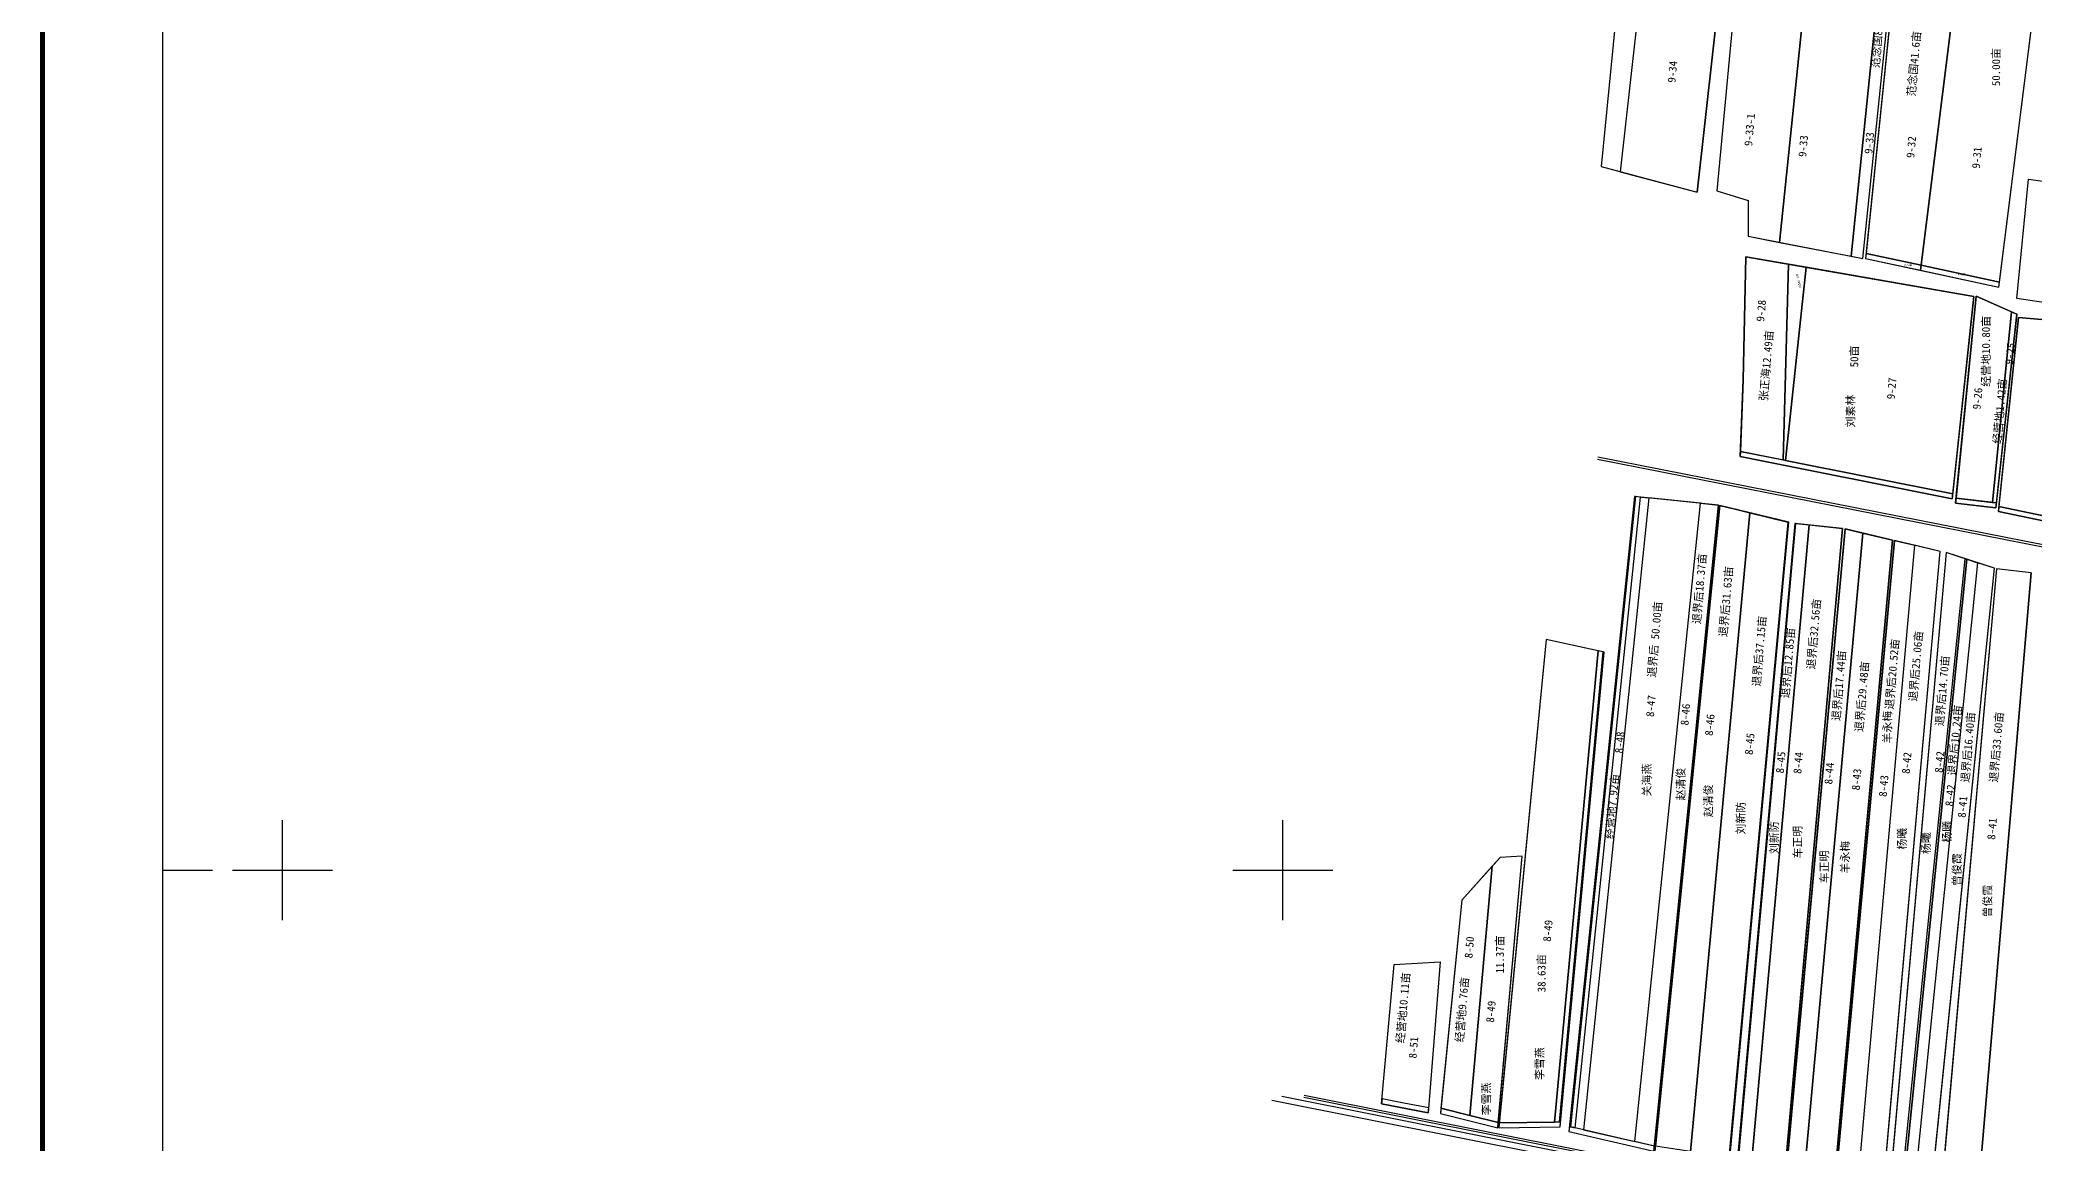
# Model space of a CAD drawing. Extents: x 546685 to 552006, y 4976723 to 4983341.
# Drawn here: x 546758 to 548751, y 4979727 to 4980830 of the extents above; entities that cross this region are included whole.
import ezdxf
from ezdxf.enums import TextEntityAlignment as Align

# ---------------------------------------------------------------- set-up
doc = ezdxf.new("R2010")
doc.units = 0
doc.header["$LTSCALE"] = 10
for name, color, linetype in [('2020-3-23', 4, 'CONTINUOUS'), ('2021新职工', 4, 'CONTINUOUS'), ('2022年', 2, 'CONTINUOUS'), ('TK', 7, 'CONTINUOUS'), ('出水桩', 2, 'CONTINUOUS'), ('地块名称', 7, 'CONTINUOUS'), ('承包户', 6, 'CONTINUOUS'), ('林带', 3, 'CONTINUOUS'), ('测地框', 7, 'CONTINUOUS'), ('经营地块', 1, 'CONTINUOUS'), ('路林渠', 7, 'CONTINUOUS'), ('身份地块', 1, 'CONTINUOUS'), ('身份地面积', 2, 'CONTINUOUS')]:
    doc.layers.add(name, color=color, linetype=linetype)
doc.styles.add('宋体', font='SimSun.ttf')
doc.styles.add('楷体', font='SimSun.ttf', dxfattribs={"width": 0.8})

msp = doc.modelspace()

# ---------------------------------------------------------------- linework, layer by layer
at = {"layer": '2020-3-23', "color": 1, "linetype": 'Continuous', "flags": 128}
for points in [[(548461.6, 4981101.9), (548383.9, 4981115.5), (548337.4, 4980698.3), (548414.4, 4980677.9)], [(548615.3, 4981072.2), (548543.9, 4981085.4), (548496.7, 4980627.6), (548568.1, 4980613.8)], [(548627.2, 4981070), (548615.3, 4981072.2), (548568.1, 4980613.8), (548580, 4980611.5)], [(548694.3, 4981053.3), (548629.4, 4981069.6), (548583.1, 4980616.6), (548638.1, 4980604.8)], [(548638.1, 4980604.8), (548583.1, 4980616.6), (548582.6, 4980611.6), (548637.4, 4980599.8)], [(548638.1, 4980604.8), (548637.4, 4980599.8), (548715.9, 4980582.9), (548716.6, 4980587.9)]]:
    msp.add_lwpolyline(points, close=True, dxfattribs=at)
for points, elevation in [([(548461.6, 4981101.9), (548414.4, 4980677.9)], 288.5), ([(548580, 4980611.5), (548627.2, 4981070)], 288.3)]:
    msp.add_lwpolyline(points, dxfattribs=dict(at, elevation=elevation))
msp.add_lwpolyline([(548615.3, 4981072.2), (548568.1, 4980613.8)], dxfattribs=at)
at = {"layer": '2021新职工', "color": 1, "linetype": 'Continuous', "flags": 128}
for points in [[(548711.4, 4980301.9), (548694.5, 4980307.4), (548630.8, 4979677.7), (548648, 4979675.5)], [(548748.2, 4980297.1), (548713.6, 4980301.4), (548658.1, 4979676.9), (548695.1, 4979676.6)]]:
    msp.add_lwpolyline(points, close=True, dxfattribs=at)
at = {"layer": '2022年', "color": 4, "linetype": 'Continuous', "flags": 128}
for points in [[(548543.9, 4981085.4), (548473.4, 4981098.5), (548434, 4980679.3), (548465.1, 4980669.5), (548465.2, 4980633.7), (548496.7, 4980627.6)], [(548505.6, 4980605.8), (548462.8, 4980613.2), (548460.2, 4980490.3), (548457.5, 4980418.7), (548500.3, 4980410.1)], [(548657.1, 4980318.7), (548631.5, 4980324.8), (548574.4, 4979684.6), (548600.2, 4979680.8)], [(548682.1, 4980311.4), (548663.3, 4980317.6), (548606.7, 4979680.7), (548618.1, 4979679.3)], [(548684, 4980310.8), (548694.5, 4980307.4), (548630.8, 4979677.7), (548620.1, 4979679)]]:
    msp.add_lwpolyline(points, close=True, dxfattribs=at)
at = {"layer": 'TK', "linetype": 'Continuous'}
for p, q in [((547000, 4979950), (547000, 4980050)), ((548000, 4979950), (548000, 4980050)), ((546880, 4980000), (546930, 4980000)), ((546950, 4980000), (547050, 4980000)), ((547950, 4980000), (548050, 4980000))]:
    msp.add_line(p, q, dxfattribs=at)
at = {"layer": 'TK', "linetype": 'Continuous', "const_width": 5, "flags": 128}
msp.add_lwpolyline([(546760, 4976906), (552000, 4976906), (552000, 4983146), (546760, 4983146)], close=True, dxfattribs=at)
at = {"layer": 'TK', "linetype": 'Continuous', "flags": 128}
msp.add_lwpolyline([(546880, 4977026), (551880, 4977026), (551880, 4983026), (546880, 4983026)], close=True, dxfattribs=at)
at = {"layer": '出水桩', "color": 2, "linetype": 'Continuous', "flags": 128}
for points in [[(548352.5, 4980373.5), (548351.5, 4980373.6), (548286.5, 4979743.6), (548287.5, 4979743.4)], [(548505.8, 4980347.8), (548504.8, 4980348), (548446, 4979713.1), (548447, 4979712.9)], [(548512.8, 4980346.5), (548511.8, 4980346.6), (548454.5, 4979710.1), (548455.5, 4979709.9)], [(548620.1, 4979679), (548618.1, 4979679.3), (548682.1, 4980311.4), (548684, 4980310.8)], [(548321.2, 4980217.9), (548320.2, 4980218.2), (548276.6, 4979748.3), (548277.6, 4979748.3)]]:
    msp.add_lwpolyline(points, close=True, dxfattribs=at)
at = {"layer": '林带', "color": 3, "linetype": 'Continuous', "flags": 128}
for points in [[(548583.1, 4980616.6), (548582.6, 4980611.6), (548715.9, 4980582.9), (548716.6, 4980587.9)], [(548502.7, 4980409.6), (548457.5, 4980418.7), (548457.3, 4980413.6), (548669.3, 4980371.1), (548669.8, 4980376.1)], [(548673.1, 4980371.9), (548672.6, 4980366.9), (548713, 4980362.2), (548713.5, 4980367.2)], [(548716, 4980363.5), (548715.4, 4980358.5), (548875.2, 4980325.3), (548875.6, 4980330.3)], [(548748.3, 4980297.1), (548748.2, 4980297.1), (548695.1, 4979676.6), (548695.3, 4979676.6)], [(548145.9, 4979762.5), (548131.8, 4979765.2), (548121.2, 4979767.2), (548099.3, 4979771.3), (548098.8, 4979766.3), (548145.5, 4979757.5)], [(548158.1, 4979761.9), (548157.6, 4979756.8), (548215, 4979742.5), (548215.5, 4979747.6), (548187.1, 4979754.6)], [(548277.6, 4979748.3), (548276.6, 4979748.3), (548271.6, 4979748.2), (548216.5, 4979747.5), (548216, 4979742.5), (548277.2, 4979743.3)], [(548292.4, 4979742.3), (548286.5, 4979743.6), (548286, 4979738.6), (548371, 4979719.1), (548371.5, 4979724.1), (548343.7, 4979730.5)]]:
    msp.add_lwpolyline(points, close=True, dxfattribs=at)
at = {"layer": '测地框', "linetype": 'Continuous', "flags": 128}
for points, elevation in [([(548461.6, 4981101.9), (548346.3, 4981122), (548322.5, 4980889.5), (548336.2, 4980886.9), (548318.2, 4980703.4), (548414.4, 4980677.9)], 288.5), ([(548627.2, 4981070), (548473.4, 4981098.5), (548434, 4980679.3), (548465.1, 4980669.5), (548465.2, 4980633.7), (548580, 4980611.5)], 288.3), ([(548767.2, 4980991.2), (548706.1, 4981006.2), (548710.3, 4981049.3), (548629.4, 4981069.6), (548582.6, 4980611.6), (548715.9, 4980582.9)], 288.3), ([(548733.9, 4980571.5), (548745.4, 4980690.9), (548896.3, 4980669.7), (548893.4, 4980623.4), (548856.7, 4980628.9), (548812.2, 4980632.9), (548805, 4980560.8)], 288.8), ([(548462.8, 4980613.2), (548691, 4980573.4), (548669.3, 4980371.1), (548457.3, 4980413.6), (548460.2, 4980490.3)], 288.6), ([(548693.3, 4980573.8), (548734, 4980555.9), (548713, 4980362.2), (548672.6, 4980366.9)], 288.7), ([(548735.6, 4980552.5), (548894.5, 4980538.7), (548875.2, 4980325.3), (548715.4, 4980358.5)], 288.9), ([(548435.7, 4980364.9), (548351.5, 4980373.6), (548286, 4979738.6), (548371, 4979719.1)], 289), ([(548505.8, 4980347.8), (548436.8, 4980364.7), (548372.1, 4979719), (548446.5, 4979707.9)], 288.9), ([(548559.5, 4980341.5), (548511.8, 4980346.6), (548454.1, 4979705.1), (548501.5, 4979693.3)], 288.8), ([(548609.6, 4980330), (548562.1, 4980341.1), (548502.9, 4979693), (548550.8, 4979683.2)], 288.9), ([(548657.1, 4980318.7), (548611.4, 4980329.6), (548552.1, 4979682.9), (548599.8, 4979675.8)], 290.2), ([(548711.4, 4980301.9), (548663.3, 4980317.6), (548606.2, 4979675.7), (548647.5, 4979670.6)], 288.4), ([(548748.3, 4980297.1), (548713.6, 4980301.4), (548657.6, 4979671.9), (548694.9, 4979671.6)], 287.7), ([(548321.2, 4980217.9), (548263.4, 4980230.6), (548216, 4979742.5), (548277.2, 4979743.3)], 290.3), ([(548239.4, 4980014), (548217.5, 4980012.8), (548179, 4979970), (548157.6, 4979756.8), (548215, 4979742.5)], 288.8)]:
    msp.add_lwpolyline(points, close=True, dxfattribs=dict(at, elevation=elevation))
at = {"layer": '测地框', "color": 5, "linetype": 'Continuous', "elevation": 289.1, "flags": 128}
msp.add_lwpolyline([(548111.5, 4979905.7), (548157.2, 4979908.4), (548145.5, 4979757.5), (548098.8, 4979766.3)], close=True, dxfattribs=at)
msp.add_lwpolyline([(548111.5, 4979905.7), (548157.2, 4979908.4), (548145.5, 4979757.5), (548098.8, 4979766.3)], close=True, dxfattribs=at)
at = {"layer": '经营地块', "color": 5, "linetype": 'Continuous', "flags": 128}
for points, elevation in [([(548461.6, 4981101.9), (548346.3, 4981122), (548322.5, 4980889.5), (548336.2, 4980886.9), (548318.2, 4980703.4), (548414.4, 4980677.9)], 288.5), ([(548627.2, 4981070), (548473.4, 4981098.5), (548434, 4980679.3), (548465.1, 4980669.5), (548465.2, 4980633.7), (548580, 4980611.5)], 288.3)]:
    msp.add_lwpolyline(points, close=True, dxfattribs=dict(at, elevation=elevation))
for points in [[(548500.3, 4980410.1), (548502.7, 4980409.6), (548523.4, 4980602.7), (548505.6, 4980605.8)], [(548728.4, 4980558.3), (548693.3, 4980573.8), (548673.1, 4980371.9), (548709.4, 4980367.7)], [(548734, 4980555.9), (548728.4, 4980558.3), (548709.4, 4980367.7), (548713.5, 4980367.2)], [(548357.5, 4980373), (548365.8, 4980372.1), (548300.5, 4979740.4), (548292.4, 4979742.3)]]:
    msp.add_lwpolyline(points, close=True, dxfattribs=at)
at = {"layer": '路林渠', "color": 4, "linetype": 'Continuous', "flags": 128}
for points, elevation in [([(549472.4, 4980182.5), (548314.6, 4980410.4)], 291.9), ([(549472.6, 4980184.9), (548314.9, 4980412.9)], 291.8), ([(549402.1, 4979497.5), (548021.1, 4979772.7)], 291.1), ([(549402.5, 4979499.4), (548021.5, 4979774.7)], 291.1)]:
    msp.add_lwpolyline(points, dxfattribs=dict(at, elevation=elevation))
at = {"layer": '路林渠', "color": 3, "linetype": 'Continuous', "flags": 128}
for points in [[(548357.5, 4980373), (548352.5, 4980373.5), (548287.5, 4979743.4), (548292.4, 4979742.3)], [(548320.2, 4980218.2), (548315.3, 4980219.2), (548271.6, 4979748.2), (548276.6, 4979748.3)]]:
    msp.add_lwpolyline(points, close=True, dxfattribs=at)
at = {"layer": '路林渠', "linetype": 'Continuous', "flags": 128}
for points, elevation in [([(549370.2, 4979494.4), (547989.1, 4979769.7)], 290.8), ([(549380.1, 4979498.6), (547999, 4979773.8)], 284.8)]:
    msp.add_lwpolyline(points, dxfattribs=dict(at, elevation=elevation))
at = {"layer": '身份地块', "color": 1, "linetype": 'Continuous', "flags": 128}
for points in [[(548767.2, 4980991.2), (548706.1, 4981006.2), (548710.3, 4981049.3), (548694.3, 4981053.3), (548638.1, 4980604.8), (548716.6, 4980587.9)], [(548691, 4980573.4), (548523.4, 4980602.7), (548502.7, 4980409.6), (548669.8, 4980376.1)], [(548894.5, 4980538.7), (548735.6, 4980552.5), (548716, 4980363.5), (548875.6, 4980330.3)], [(548417.7, 4980366.8), (548365.8, 4980372.1), (548300.5, 4979740.4), (548351.8, 4979728.6)], [(548417.7, 4980366.8), (548435.7, 4980364.9), (548371.5, 4979724.1), (548351.8, 4979728.6)], [(548437, 4980364.7), (548453.7, 4980360.6), (548466.8, 4980357.4), (548407.6, 4979718.8), (548394.2, 4979720.8), (548372.7, 4979724)], [(548466.8, 4980357.4), (548504.8, 4980348), (548446, 4979713.1), (548407.6, 4979718.8)], [(548512.8, 4980346.5), (548526.1, 4980345.1), (548468.6, 4979706.6), (548455.5, 4979709.9)], [(548526.1, 4980345.1), (548559.5, 4980341.5), (548501.9, 4979698.4), (548468.6, 4979706.6)], [(548315.3, 4980219.2), (548263.4, 4980230.6), (548216.5, 4979747.5), (548271.6, 4979748.2)], [(548239.4, 4980014), (548217.5, 4980012.8), (548209.5, 4980003.9), (548187.1, 4979754.6), (548215.5, 4979747.6)]]:
    msp.add_lwpolyline(points, close=True, dxfattribs=at)
at = {"layer": '身份地块', "color": 2, "linetype": 'Continuous', "flags": 128}
msp.add_lwpolyline([(548372.6, 4979724), (548436.8, 4980364.7)], dxfattribs=at)
at = {"layer": '身份地块', "color": 3, "linetype": 'Continuous', "flags": 128}
msp.add_lwpolyline([(548437, 4980364.7), (548436.8, 4980364.7), (548372.6, 4979724), (548372.7, 4979724)], close=True, dxfattribs=at)
at = {"layer": '身份地块', "color": 2, "linetype": 'Continuous', "elevation": 288.9, "flags": 128}
msp.add_lwpolyline([(548436.8, 4980364.7), (548437.3, 4980364.6)], dxfattribs=at)
at = {"layer": '身份地块', "color": 1, "linetype": 'Continuous', "flags": 128}
for points, elevation in [([(548562.1, 4980341.1), (548579.8, 4980337), (548521.1, 4979694.4), (548503.3, 4979698)], 288.9), ([(548579.8, 4980337), (548609.6, 4980330), (548551.2, 4979688.2), (548521.1, 4979694.4)], 288.9), ([(548611.4, 4980329.6), (548631.5, 4980324.8), (548574.4, 4979684.6), (548552.5, 4979687.8)], 290.2)]:
    msp.add_lwpolyline(points, close=True, dxfattribs=dict(at, elevation=elevation))
at = {"layer": '身份地块', "color": 5, "linetype": 'Continuous', "flags": 128}
msp.add_lwpolyline([(548209.5, 4980003.9), (548179, 4979970), (548158.1, 4979761.9), (548187.1, 4979754.6)], close=True, dxfattribs=at)

# ---------------------------------------------------------------- texts
at = {"layer": '2020-3-23', "color": 1, "linetype": 'Continuous', "style": '宋体'}
for s, p in [('范念国8.4亩', (548596.2, 4980801.5)), ('范念国41.6亩', (548632.2, 4980773.3))]:
    msp.add_text(s, height=8, rotation=85, dxfattribs=at).set_placement(p)
at = {"layer": '2020-3-23', "color": 4, "linetype": 'Continuous', "style": '楷体', "width": 0.8}
for s, p in [('0.42亩', (548621.5, 4980604.1)), ('0.60亩', (548674.9, 4980594.7))]:
    msp.add_text(s, height=2, dxfattribs=at).set_placement(p)
at = {"layer": '2021新职工', "color": 4, "linetype": 'Continuous', "style": '宋体'}
for s, p in [('退界后16.40亩', (548686, 4980087.2)), ('退界后33.60亩', (548714.4, 4980087.4))]:
    msp.add_text(s, height=8, rotation=85, dxfattribs=at).set_placement(p)
for p in [(548673.6, 4980000.6, 288.9), (548704.3, 4979969)]:
    msp.add_text('曾俊霞', height=8, rotation=90, dxfattribs=at).set_placement(p, align=Align.MIDDLE)
at = {"layer": '2022年', "color": 4, "linetype": 'Continuous', "style": '宋体'}
msp.add_text('张正海12.49亩', height=8, rotation=85, dxfattribs=at).set_placement((548484.4, 4980468.7, 288.5))
for p in [(548618.8, 4980031.4, 290.2), (548663.7, 4980038.5, 290.2), (548643, 4980027, 290.2)]:
    msp.add_text('杨曦', height=8, rotation=90, dxfattribs=at).set_placement(p, align=Align.MIDDLE)
at = {"layer": '地块名称', "color": 1, "linetype": 'Continuous', "style": '宋体'}
for s, p in [('9-34', (548389.6, 4980798.2)), ('9-33-1', (548466.8, 4980740.2)), ('9-33', (548586.4, 4980726.9)), ('9-33', (548520.3, 4980723.9)), ('9-32', (548628.3, 4980722.9)), ('9-31', (548693.9, 4980712.3)), ('9-28', (548478.3, 4980559.3)), ('9-25', (548727.1, 4980516.4)), ('9-27', (548608.7, 4980481.6)), ('9-26', (548694.6, 4980471.5)), ('8-47', (548368, 4980164.1)), ('8-46', (548402.5, 4980155.6)), ('8-48', (548336.9, 4980127.7)), ('8-46', (548426.9, 4980145.2)), ('8-45', (548466.8, 4980126.2)), ('8-45', (548497.8, 4980107.7)), ('8-42', (548656.6, 4980108.2)), ('8-44', (548515.3, 4980107.2)), ('8-44', (548546.3, 4980096.7)), ('8-43', (548573.7, 4980090.7)), ('8-42', (548623.7, 4980107.2)), ('8-43', (548600.7, 4980084.2)), ('8-42', (548667.1, 4980074.7)), ('8-41', (548679.6, 4980063.3)), ('8-41', (548709.1, 4980041.3)), ('8-49', (548265, 4979939.4)), ('8-50', (548186.6, 4979922.8)), ('8-49', (548208.1, 4979858.5)), ('8-51', (548130.7, 4979822.6))]:
    msp.add_text(s, height=8, rotation=85, dxfattribs=at).set_placement(p, align=Align.MIDDLE)
at = {"layer": '承包户', "color": 1, "linetype": 'Continuous', "style": '宋体'}
for s, p in [('刘素林', (548567.3, 4980459)), ('羊永梅', (548604.2, 4980143)), ('关海燕', (548363.7, 4980090)), ('赵清俊', (548397.6, 4980086.1)), ('赵清俊', (548425.2, 4980069.4)), ('刘新防', (548457.6, 4980052)), ('刘新防', (548491, 4980032.5)), ('车正明', (548514.5, 4980028)), ('车正明', (548541.2, 4980003.3)), ('羊永梅', (548561.9, 4980013)), ('李雪燕', (548256.5, 4979806.5)), ('李雪燕', (548203.2, 4979771.2))]:
    msp.add_text(s, height=8, rotation=90, dxfattribs=at).set_placement(p, align=Align.MIDDLE)
at = {"layer": '经营地块', "color": 5, "linetype": 'Continuous', "style": '楷体', "width": 0.8}
msp.add_text('经营地2.97亩', height=2, rotation=104.4621, dxfattribs=at).set_placement((548518.4, 4980582.7))
at = {"layer": '经营地块', "color": 5, "linetype": 'Continuous', "style": '宋体'}
msp.add_text('经营地10.80亩', height=8, rotation=90, dxfattribs=at).set_placement((548707, 4980483.3))
at = {"layer": '身份地面积', "color": 1, "linetype": 'Continuous', "style": '宋体'}
for s, rotation, p in [('50.00亩', 90, (548717.1, 4980783.8)), ('50亩', 90, (548575.3, 4980502.7)), ('退界后18.37亩', 85, (548417.5, 4980245.7)), ('退界后31.63亩', 85, (548444, 4980232.8)), ('  退界后 50.00亩', 85, (548371.7, 4980181.5)), ('退界后32.56亩', 85, (548531.8, 4980200.4)), ('退界后37.15亩', 85, (548477.3, 4980183.2)), ('退界后12.85亩', 85, (548506, 4980171.4)), ('退界后25.06亩', 85, (548633.8, 4980168.3)), ('退界后17.44亩', 85, (548557, 4980148.8)), ('退界后20.52亩', 85, (548610.2, 4980160.3)), ('退界后29.48亩', 85, (548579.9, 4980137.8)), ('退界后14.70亩', 85, (548660.3, 4980143.6)), ('退界后10.24亩', 85, (548672.9, 4980094.1)), ('退界后16.40亩', 85, (548686, 4980087.2)), ('11.37亩', 90, (548221.1, 4979896.7)), ('38.63亩', 90, (548262.7, 4979877.9))]:
    msp.add_text(s, height=8, rotation=rotation, dxfattribs=at).set_placement(p)
at = {"layer": '身份地面积', "color": 5, "linetype": 'Continuous', "style": '宋体'}
for s, p in [('经营地1.42亩', (548718, 4980425.9)), ('经营地7.92亩', (548330.5, 4980030.8)), ('经营地10.11亩', (548121.2, 4979826.8)), ('经营地9.76亩', (548180.4, 4979827.6))]:
    msp.add_text(s, height=8, rotation=85, dxfattribs=at).set_placement(p)

doc.saveas('drawing.dxf')
